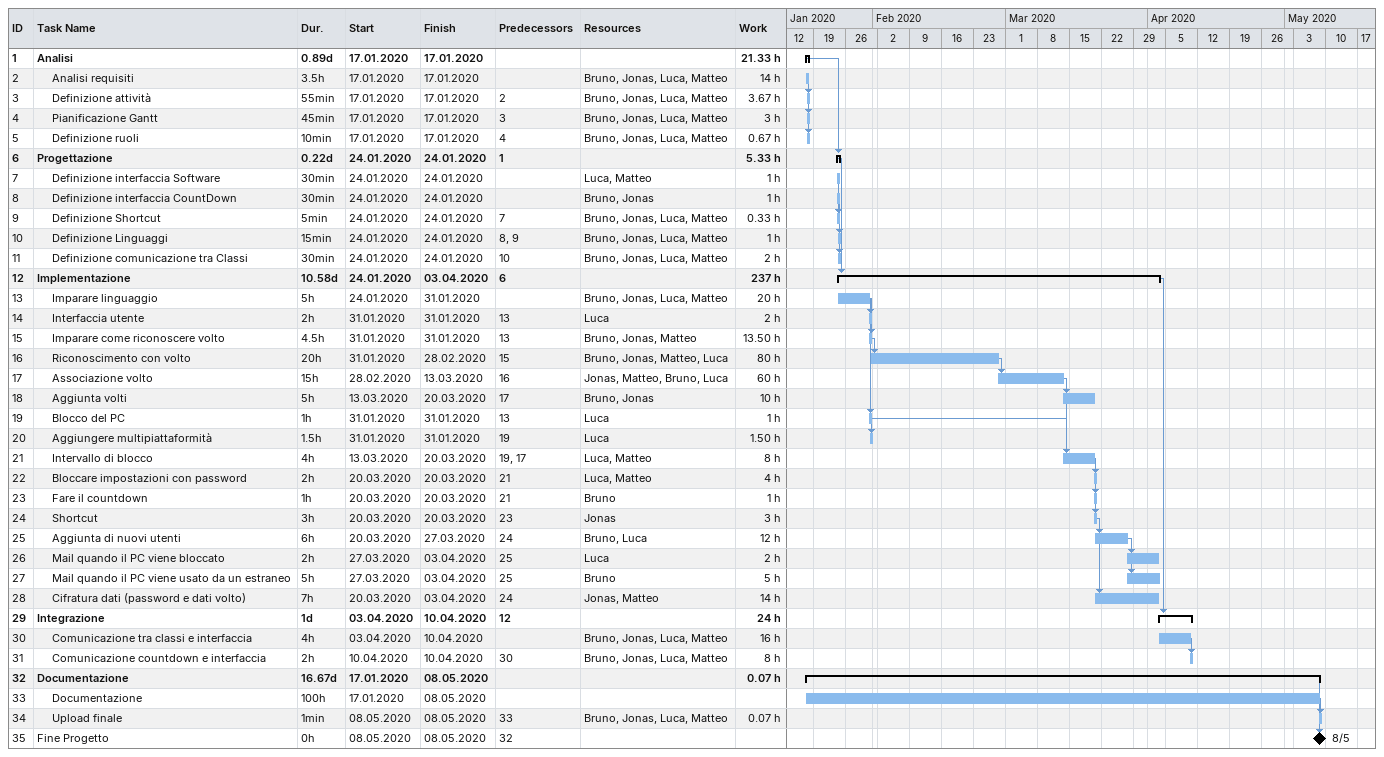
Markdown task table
| ID | Level | Task | Duration | Start | Finish | Predecessors | Resources | Work (h) |
|---|---|---|---|---|---|---|---|---|
| 1 | 1 | **Analisi** | 0.89d | 2020-01-17 | 2020-01-17 |  |  | 21.33 |
| 2 | 2 | Analisi requisiti | 3.5h | 2020-01-17 | 2020-01-17 |  | Bruno, Jonas, Luca, Matteo | 14 |
| 3 | 2 | Definizione attività | 55min | 2020-01-17 | 2020-01-17 | 2 | Bruno, Jonas, Luca, Matteo | 3.67 |
| 4 | 2 | Pianificazione Gantt | 45min | 2020-01-17 | 2020-01-17 | 3 | Bruno, Jonas, Luca, Matteo | 3 |
| 5 | 2 | Definizione ruoli | 10min | 2020-01-17 | 2020-01-17 | 4 | Bruno, Jonas, Luca, Matteo | 0.67 |
| 6 | 1 | **Progettazione** | 0.22d | 2020-01-24 | 2020-01-24 | 1 |  | 5.33 |
| 7 | 2 | Definizione interfaccia Software | 30min | 2020-01-24 | 2020-01-24 |  | Luca, Matteo | 1 |
| 8 | 2 | Definizione interfaccia CountDown | 30min | 2020-01-24 | 2020-01-24 |  | Bruno, Jonas | 1 |
| 9 | 2 | Definizione Shortcut | 5min | 2020-01-24 | 2020-01-24 | 7 | Bruno, Jonas, Luca, Matteo | 0.33 |
| 10 | 2 | Definizione Linguaggi | 15min | 2020-01-24 | 2020-01-24 | 8, 9 | Bruno, Jonas, Luca, Matteo | 1 |
| 11 | 2 | Definizione comunicazione tra Classi | 30min | 2020-01-24 | 2020-01-24 | 10 | Bruno, Jonas, Luca, Matteo | 2 |
| 12 | 1 | **Implementazione** | 10.58d | 2020-01-24 | 2020-04-03 | 6 |  | 237 |
| 13 | 2 | Imparare linguaggio | 5h | 2020-01-24 | 2020-01-31 |  | Bruno, Jonas, Luca, Matteo | 20 |
| 14 | 2 | Interfaccia utente | 2h | 2020-01-31 | 2020-01-31 | 13 | Luca | 2 |
| 15 | 2 | Imparare come riconoscere volto | 4.5h | 2020-01-31 | 2020-01-31 | 13 | Bruno, Jonas, Matteo | 13.50 |
| 16 | 2 | Riconoscimento con volto | 20h | 2020-01-31 | 2020-02-28 | 15 | Bruno, Jonas, Matteo, Luca | 80 |
| 17 | 2 | Associazione volto | 15h | 2020-02-28 | 2020-03-13 | 16 | Jonas, Matteo, Bruno, Luca | 60 |
| 18 | 2 | Aggiunta volti | 5h | 2020-03-13 | 2020-03-20 | 17 | Bruno, Jonas | 10 |
| 19 | 2 | Blocco del PC | 1h | 2020-01-31 | 2020-01-31 | 13 | Luca | 1 |
| 20 | 2 | Aggiungere multipiattaformità | 1.5h | 2020-01-31 | 2020-01-31 | 19 | Luca | 1.50 |
| 21 | 2 | Intervallo di blocco | 4h | 2020-03-13 | 2020-03-20 | 19, 17 | Luca, Matteo | 8 |
| 22 | 2 | Bloccare impostazioni con password | 2h | 2020-03-20 | 2020-03-20 | 21 | Luca, Matteo | 4 |
| 23 | 2 | Fare il countdown | 1h | 2020-03-20 | 2020-03-20 | 21 | Bruno | 1 |
| 24 | 2 | Shortcut | 3h | 2020-03-20 | 2020-03-20 | 23 | Jonas | 3 |
| 25 | 2 | Aggiunta di nuovi utenti | 6h | 2020-03-20 | 2020-03-27 | 24 | Bruno, Luca | 12 |
| 26 | 2 | Mail quando il PC viene bloccato | 2h | 2020-03-27 | 2020-04-03 | 25 | Luca | 2 |
| 27 | 2 | Mail quando il PC viene usato da un estraneo | 5h | 2020-03-27 | 2020-04-03 | 25 | Bruno | 5 |
| 28 | 2 | Cifratura dati (password e dati volto) | 7h | 2020-03-20 | 2020-04-03 | 24 | Jonas, Matteo | 14 |
| 29 | 1 | **Integrazione** | 1d | 2020-04-03 | 2020-04-10 | 12 |  | 24 |
| 30 | 2 | Comunicazione tra classi e interfaccia | 4h | 2020-04-03 | 2020-04-10 |  | Bruno, Jonas, Luca, Matteo | 16 |
| 31 | 2 | Comunicazione countdown e interfaccia | 2h | 2020-04-10 | 2020-04-10 | 30 | Bruno, Jonas, Luca, Matteo | 8 |
| 32 | 1 | **Documentazione** | 16.67d | 2020-01-17 | 2020-05-08 |  |  | 0.07 |
| 33 | 2 | Documentazione | 100h | 2020-01-17 | 2020-05-08 |  |  |  |
| 34 | 2 | Upload finale | 1min | 2020-05-08 | 2020-05-08 | 33 | Bruno, Jonas, Luca, Matteo | 0.07 |
| 35 | 1 | Fine Progetto | 0h | 2020-05-08 | 2020-05-08 | 32 |  |  |
